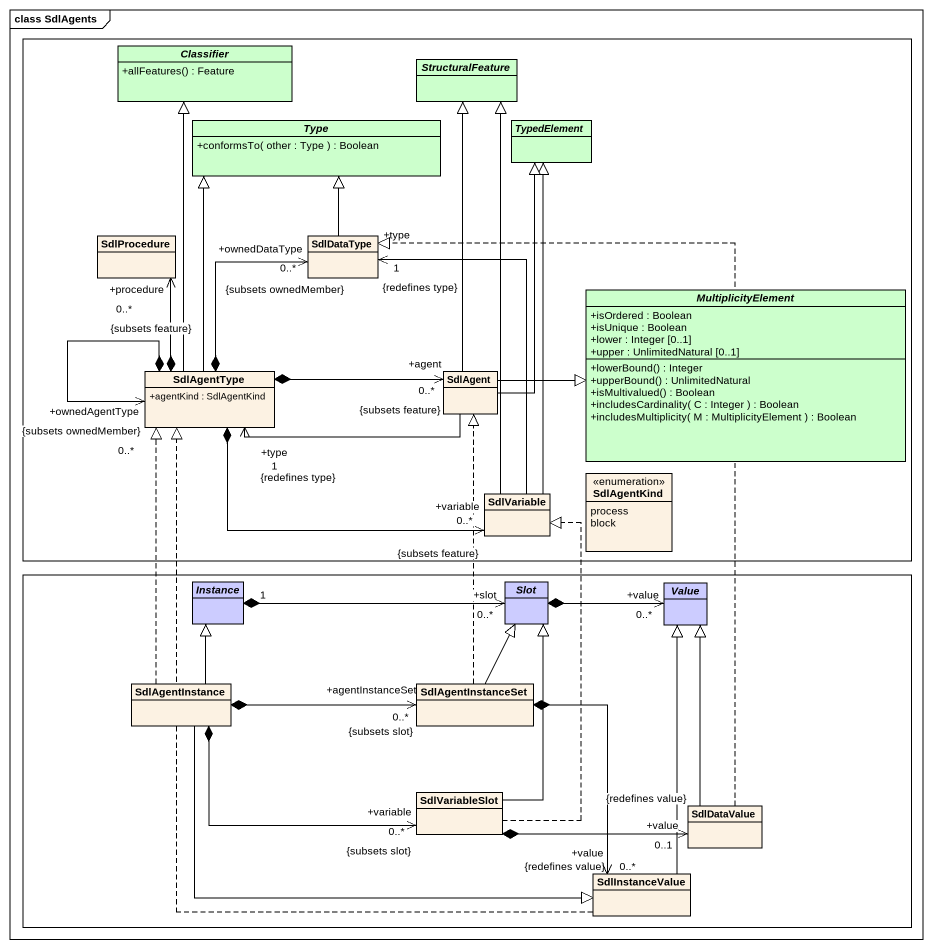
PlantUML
@startuml
mainframe class SdlAgents
hide circle
hide empty members
skinparam classAttributeIconSize 0
rectangle " " as rectangle1 {
  abstract class Classifier #CCFFCC {
    +allFeatures() : Feature
  }
  abstract class StructuralFeature #CCFFCC
  abstract class Type #CCFFCC {
    +conformsTo( other : Type ) : Boolean
  }
  abstract class TypedElement #CCFFCC
  class SdlProcedure
  class SdlDataType
  abstract class MultiplicityElement #CCFFCC {
    +isOrdered : Boolean
    +isUnique : Boolean
    +lower : Integer [0..1]
    +upper : UnlimitedNatural [0..1]
    +lowerBound() : Integer
    +upperBound() : UnlimitedNatural
    +isMultivalued() : Boolean
    +includesCardinality( C : Integer ) : Boolean
    +includesMultiplicity( M : MultiplicityElement ) : Boolean
  }
  class SdlAgentType {
    +agentKind : SdlAgentKind
  }
  class SdlAgent
  enum SdlAgentKind {
    process
    block
  }
  class SdlVariable
}
rectangle " " as rectangle2 {
  abstract class Instance #CCCCFF
  abstract class Slot #CCCCFF
  abstract class Value #CCCCFF
  class SdlAgentInstance
  class SdlAgentInstanceSet
  class SdlVariableSlot
  class SdlDataValue
  class SdlInstanceValue
}
SdlDataType -up-|> Type
SdlAgentType -up-|> Classifier
SdlAgentType -up-|> Type
SdlAgentType *-up-> "+procedure\n0..*\n{subsets feature}" SdlProcedure
SdlAgentType *-up-> "+ownedDataType\n0..*\n{subsets ownedMember}" SdlDataType
SdlAgentType *--> "+ownedAgentType\n0..*\n{subsets ownedMember}" SdlAgentType
SdlAgentType *-right-> "+agent\n0..*\n{subsets feature}" SdlAgent
SdlAgentType *-right-> "+variable\n0..*\n{subsets feature}" SdlVariable
SdlAgent -up-|> StructuralFeature
SdlAgent -up-|> TypedElement
SdlAgent -right-|> MultiplicityElement
SdlAgent -left-> "+type\n1\n{redefines type}" SdlAgentType
SdlVariable -up-|> StructuralFeature
SdlVariable -up-|> TypedElement
SdlVariable -up-> "+type\n1\n{redefines type}" SdlDataType
Instance "1" *-right-> "+slot\n0..*" Slot
Slot *-right-> "+value\n0..*" Value
SdlAgentInstance .up.|> SdlAgentType
SdlAgentInstance -up-|> Instance
SdlAgentInstance *-right-> "+agentInstanceSet\n0..*\n{subsets slot}" SdlAgentInstanceSet
SdlAgentInstance *-right-> "+variable\n0..*\n{subsets slot}" SdlVariableSlot
SdlAgentInstance -right-|> SdlInstanceValue
SdlAgentInstanceSet .up.|> SdlAgent
SdlAgentInstanceSet -up-|> Slot
SdlAgentInstanceSet *--> "+value\n0..*\n{redefines value}" SdlInstanceValue
SdlVariableSlot .up.|> SdlVariable
SdlVariableSlot -up-|> Slot
SdlVariableSlot *-right-> "+value\n0..1\n{redefines value}" SdlDataValue
SdlDataValue .up.|> SdlDataType
SdlDataValue -up-|> Value
SdlInstanceValue .up.|> SdlAgentType
SdlInstanceValue -up-|> Value
@enduml
